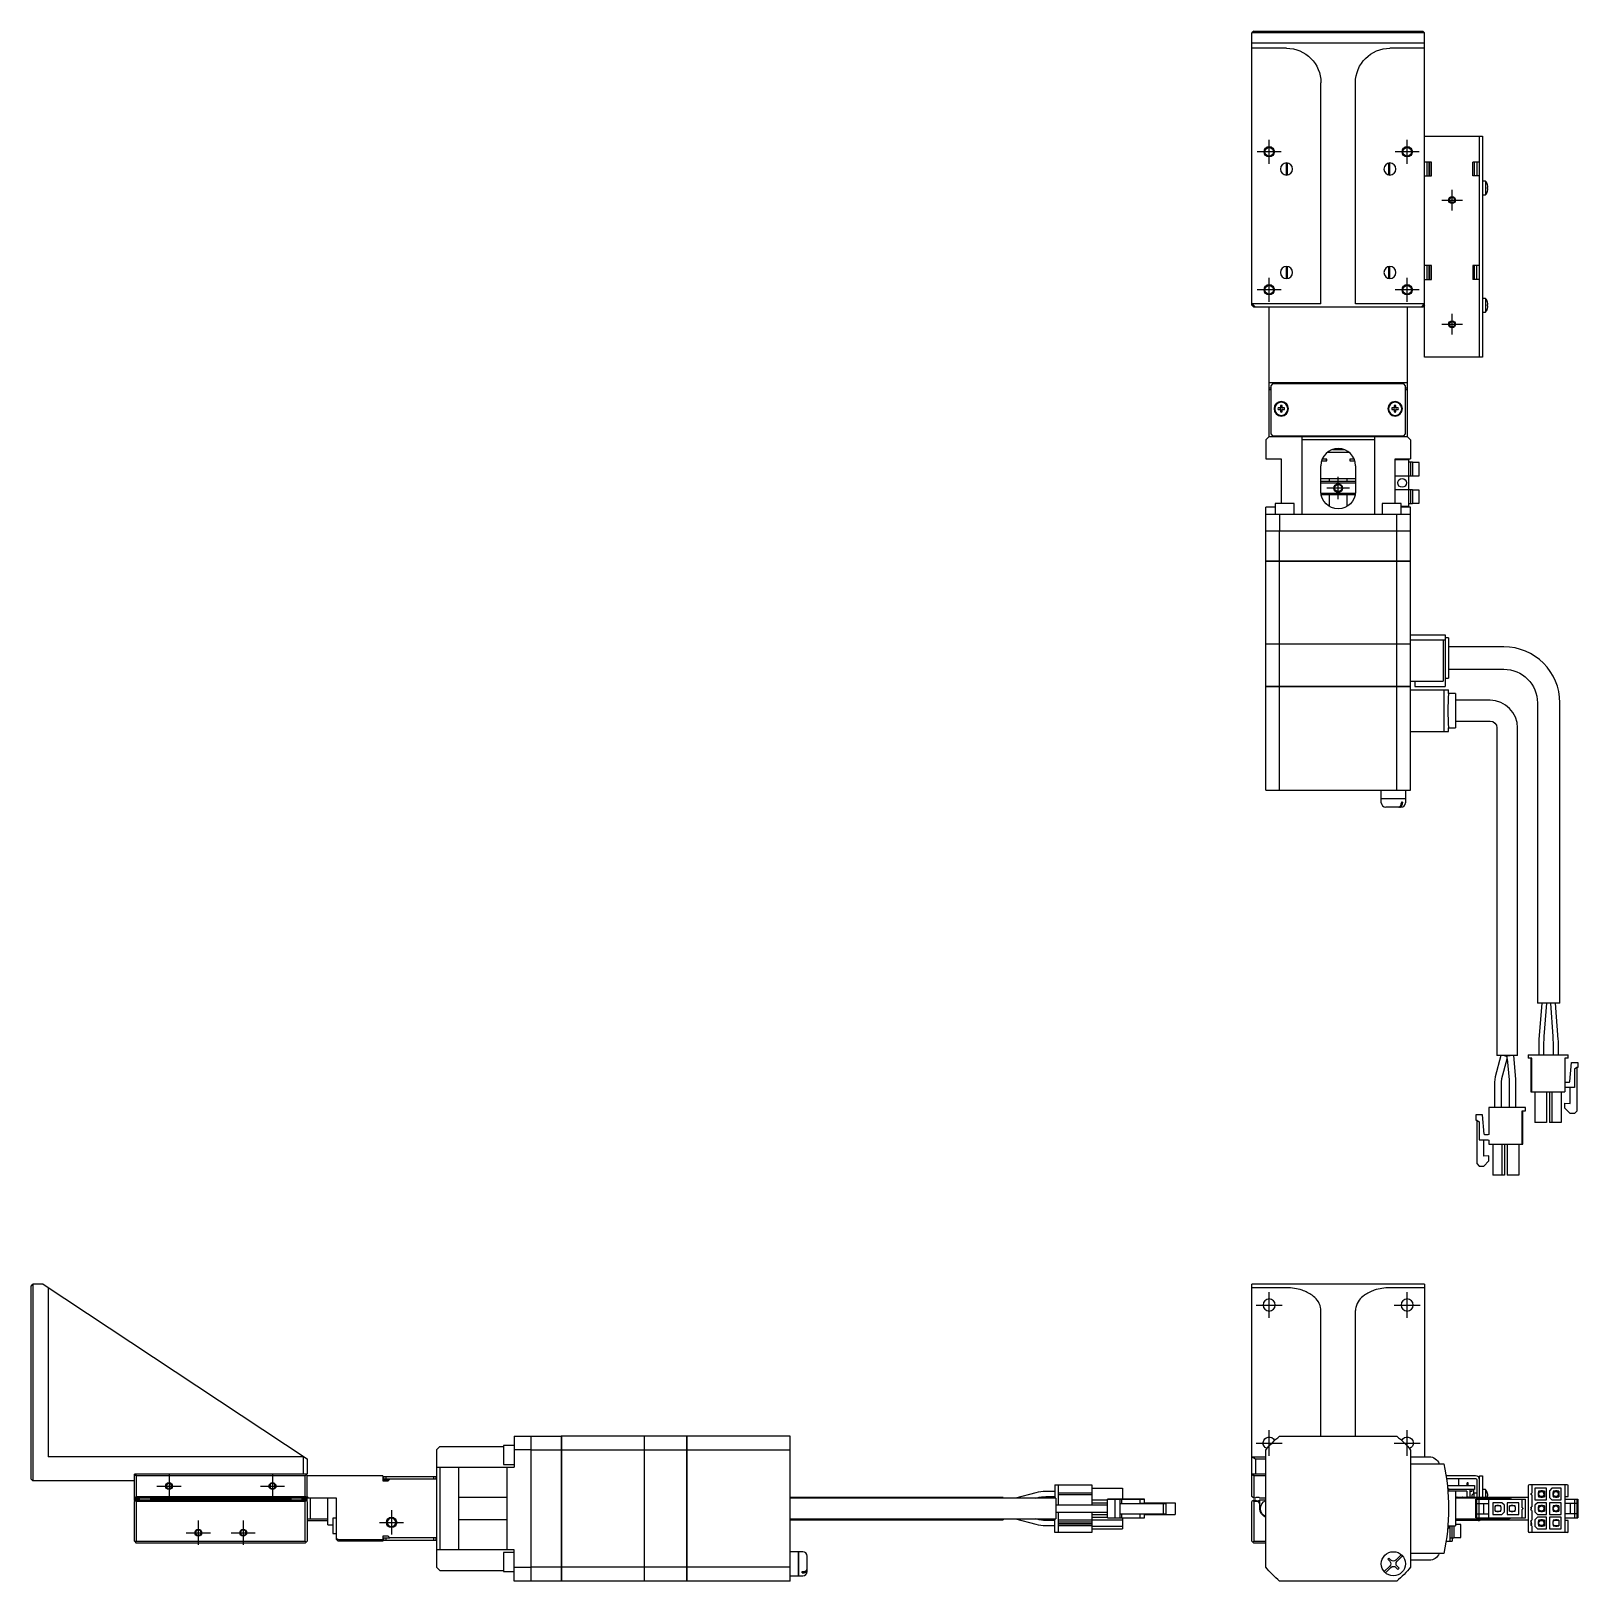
# Model space of a CAD drawing. Extents: x 0 to 898, y -8 to 821.
# Drawn here: x 0 to 448.4, y 371.3 to 820.6 of the extents above; entities that cross this region are included whole.
import ezdxf

# ---------------------------------------------------------------- set-up
doc = ezdxf.new("R2010")
doc.units = 0
doc.header["$LTSCALE"] = 0.5
doc.linetypes.add('CENTER', pattern=[50.8, 31.75, -6.35, 6.35, -6.35])
for name, color, linetype in [('MSM_CENTER', 1, 'CENTER'), ('MSM_CONTINUOUS', 7, 'CONTINUOUS'), ('MSM_NARROW', 5, 'CONTINUOUS')]:
    doc.layers.add(name, color=color, linetype=linetype)

msp = doc.modelspace()

# ---------------------------------------------------------------- linework, layer by layer
at = {"layer": 'MSM_CENTER'}
for p, q in [((358.89, 782.07), (358.89, 789.07)), ((398.89, 782.07), (398.89, 789.07)), ((362.39, 785.57), (355.39, 785.57)), ((402.39, 785.57), (395.39, 785.57)), ((411.89, 768.57), (411.89, 774.57)), ((408.89, 771.57), (414.89, 771.57)), ((358.89, 742.07), (358.89, 749.07)), ((398.89, 742.07), (398.89, 749.07)), ((362.39, 745.57), (355.39, 745.57)), ((402.39, 745.57), (395.39, 745.57)), ((411.89, 732.57), (411.89, 738.57)), ((408.89, 735.57), (414.89, 735.57)), ((382.14, 688.08), (375.64, 688.08)), ((378.89, 684.83), (378.89, 691.33)), ((358.89, 447.54), (358.89, 455.04)), ((398.89, 447.54), (398.89, 455.04)), ((355.14, 451.29), (362.64, 451.29)), ((395.14, 451.29), (402.64, 451.29)), ((358.89, 407.54), (358.89, 415.04)), ((398.89, 407.54), (398.89, 415.04)), ((355.14, 411.29), (362.64, 411.29)), ((395.14, 411.29), (402.64, 411.29)), ((40, 402.29), (40, 395.29)), ((70, 402.29), (70, 395.29)), ((36.5, 398.79), (43.5, 398.79)), ((66.5, 398.79), (73.5, 398.79)), ((104.5, 391.79), (104.5, 384.79)), ((48.5, 388.79), (48.5, 381.79)), ((61.5, 388.79), (61.5, 381.79)), ((101, 388.29), (108, 388.29)), ((45, 385.29), (52, 385.29)), ((58, 385.29), (65, 385.29))]:
    msp.add_line(p, q, dxfattribs=at)
at = {"layer": 'MSM_CONTINUOUS'}
for p, q in [((354.39, 820.57), (353.89, 820.07)), ((353.89, 741.07), (353.89, 820.07)), ((403.89, 820.07), (353.89, 820.07)), ((354.39, 820.57), (403.39, 820.57)), ((403.39, 820.57), (403.89, 820.07)), ((403.89, 726.07), (403.89, 820.07)), ((403.89, 817.07), (353.89, 817.07)), ((363.89, 815.57), (353.89, 815.57)), ((403.89, 815.57), (393.89, 815.57)), ((373.89, 741.53), (373.89, 805.57)), ((383.89, 741.53), (383.89, 805.57)), ((403.89, 790.07), (420.69, 790.07)), ((419.89, 726.07), (419.89, 790.07)), ((420.69, 790.07), (420.69, 726.07)), ((363.89, 778.82), (363.89, 782.32)), ((364.24, 778.86), (364.24, 782.29)), ((393.54, 778.86), (393.54, 782.29)), ((393.89, 778.82), (393.89, 782.32)), ((405.89, 782.57), (403.89, 782.57)), ((404.69, 778.57), (404.69, 782.57)), ((405.19, 782.57), (405.19, 778.57)), ((405.39, 782.57), (405.39, 778.57)), ((405.89, 778.57), (405.89, 782.57)), ((417.89, 778.57), (417.89, 782.57)), ((419.89, 782.57), (417.89, 782.57)), ((418.39, 778.57), (418.39, 782.57)), ((419.09, 782.57), (419.09, 778.57)), ((403.89, 778.57), (405.89, 778.57)), ((419.89, 778.57), (417.89, 778.57)), ((421.59, 777.07), (420.69, 777.07)), ((420.69, 773.07), (421.59, 773.07)), ((421.59, 777.07), (421.59, 773.07)), ((422.16, 775.96), (422.17, 775.96)), ((422.16, 775.25), (422.28, 775.25)), ((422.16, 774.89), (422.16, 775.25)), ((422.28, 774.89), (422.16, 774.89)), ((422.17, 774.19), (422.16, 774.19)), ((363.89, 748.82), (363.89, 752.32)), ((364.24, 748.86), (364.24, 752.29)), ((393.54, 748.86), (393.54, 752.29)), ((393.89, 748.82), (393.89, 752.32)), ((405.89, 752.57), (403.89, 752.57)), ((404.69, 748.57), (404.69, 752.57)), ((405.19, 752.57), (405.19, 748.57)), ((405.39, 752.57), (405.39, 748.57)), ((405.89, 748.57), (405.89, 752.57)), ((419.89, 752.57), (417.89, 752.57)), ((417.89, 752.57), (417.89, 748.57)), ((418.39, 748.57), (418.39, 752.57)), ((419.09, 748.57), (419.09, 752.57)), ((403.89, 748.57), (405.89, 748.57)), ((419.89, 748.57), (417.89, 748.57)), ((353.89, 741.57), (354.89, 740.57)), ((373.89, 741.53), (353.94, 741.53)), ((403.85, 741.53), (383.89, 741.53)), ((402.89, 740.57), (403.89, 741.57)), ((421.59, 743.07), (420.69, 743.07)), ((421.59, 743.07), (421.59, 739.07)), ((422.16, 741.96), (422.17, 741.96)), ((353.89, 741.07), (354.39, 740.57)), ((354.14, 740.82), (354.39, 741.07)), ((403.39, 740.57), (354.39, 740.57)), ((358.89, 703.07), (358.89, 740.57)), ((398.89, 740.57), (398.89, 703.07)), ((403.39, 741.07), (403.64, 740.82)), ((403.89, 741.07), (403.39, 740.57)), ((420.69, 739.07), (421.59, 739.07)), ((422.16, 741.25), (422.28, 741.25)), ((422.16, 740.89), (422.16, 741.25)), ((422.28, 740.89), (422.16, 740.89)), ((422.17, 740.19), (422.16, 740.19)), ((420.69, 726.07), (403.89, 726.07)), ((398.89, 718.57), (358.89, 718.57)), ((359.39, 717.07), (358.89, 717.07)), ((359.39, 716.57), (358.89, 716.57)), ((359.89, 718.27), (359.39, 717.77)), ((359.39, 717.77), (359.39, 703.77)), ((397.89, 718.27), (359.89, 718.27)), ((364.39, 718.27), (364.39, 718.57)), ((365.14, 718.57), (365.14, 718.27)), ((370.64, 718.27), (370.64, 718.57)), ((374.09, 718.57), (373.89, 718.37)), ((383.89, 718.37), (373.89, 718.37)), ((373.89, 718.37), (373.89, 718.27)), ((383.89, 718.37), (383.69, 718.57)), ((383.89, 718.27), (383.89, 718.37)), ((387.14, 718.57), (387.14, 718.27)), ((392.64, 718.27), (392.64, 718.57)), ((393.39, 718.57), (393.39, 718.27)), ((398.39, 717.77), (397.89, 718.27)), ((398.39, 703.77), (398.39, 717.77)), ((398.89, 717.07), (398.39, 717.07)), ((398.89, 716.57), (398.39, 716.57)), ((362.15, 711.31), (361.48, 711.31)), ((361.48, 710.83), (362.15, 710.83)), ((362.15, 711.99), (362.15, 711.31)), ((362.15, 710.83), (362.15, 710.16)), ((362.63, 711.31), (362.63, 711.99)), ((363.31, 711.31), (362.63, 711.31)), ((362.63, 710.83), (363.31, 710.83)), ((362.63, 710.16), (362.63, 710.83)), ((395.15, 711.31), (394.48, 711.31)), ((394.48, 710.83), (395.15, 710.83)), ((395.15, 711.99), (395.15, 711.31)), ((395.15, 710.83), (395.15, 710.16)), ((395.63, 711.31), (395.63, 711.99)), ((396.31, 711.31), (395.63, 711.31)), ((395.63, 710.16), (395.63, 710.83)), ((395.63, 710.83), (396.31, 710.83)), ((358.89, 703.07), (357.89, 702.07)), ((357.89, 702.07), (357.89, 696.57)), ((358.89, 703.07), (398.89, 703.07)), ((359.39, 703.77), (359.89, 703.27)), ((359.89, 703.27), (397.89, 703.27)), ((364.39, 703.27), (364.39, 703.07)), ((368.39, 703.07), (368.39, 680.57)), ((389.39, 702.07), (368.39, 702.07)), ((368.89, 703.27), (368.89, 703.07)), ((371.39, 703.27), (371.39, 703.07)), ((386.39, 703.07), (386.39, 703.27)), ((388.89, 703.07), (388.89, 703.27)), ((389.39, 703.07), (389.39, 680.57)), ((393.39, 703.07), (393.39, 703.27)), ((397.89, 703.27), (398.39, 703.77)), ((399.89, 702.07), (398.89, 703.07)), ((399.89, 702.07), (399.89, 696.57)), ((357.89, 696.57), (362.39, 696.57)), ((362.39, 696.57), (362.39, 683.57)), ((375.56, 696.47), (374.27, 696.47)), ((375.54, 695.97), (375.54, 696.47)), ((375.56, 695.97), (375.56, 696.47)), ((375.77, 698.47), (382.02, 698.47)), ((377.19, 699.27), (380.6, 699.27)), ((377.64, 699.27), (377.64, 699.42)), ((380.14, 699.42), (380.14, 699.27)), ((383.52, 696.47), (382.23, 696.47)), ((382.23, 696.47), (382.23, 695.97)), ((382.25, 696.47), (382.25, 695.97)), ((395.39, 696.57), (399.89, 696.57)), ((395.39, 683.57), (395.39, 696.57)), ((373.89, 687.07), (373.89, 694.57)), ((374.09, 695.97), (375.56, 695.97)), ((382.23, 695.97), (383.69, 695.97)), ((383.89, 694.57), (383.89, 687.07)), ((399.39, 696.27), (395.39, 696.27)), ((399.39, 682.87), (399.39, 696.27)), ((400.39, 695.57), (399.39, 695.57)), ((399.89, 695.57), (399.89, 691.57)), ((400.39, 695.57), (400.39, 691.57)), ((402.39, 695.47), (400.39, 695.47)), ((402.39, 691.67), (402.39, 695.47)), ((383.89, 690.77), (373.89, 690.77)), ((373.89, 690.07), (383.89, 690.07)), ((373.89, 689.57), (383.89, 689.57)), ((376.39, 690.07), (376.39, 690.77)), ((381.39, 690.77), (381.39, 690.07)), ((400.39, 691.57), (395.39, 691.57)), ((400.39, 687.57), (395.39, 687.57)), ((399.89, 687.57), (399.89, 683.57)), ((400.39, 691.67), (402.39, 691.67)), ((400.39, 687.57), (400.39, 683.57)), ((402.39, 687.47), (400.39, 687.47)), ((402.39, 683.67), (402.39, 687.47)), ((366.14, 683.57), (360.64, 683.57)), ((360.64, 683.57), (360.64, 680.57)), ((366.14, 680.57), (366.14, 683.57)), ((383.86, 686.47), (373.93, 686.47)), ((373.96, 686.27), (383.83, 686.27)), ((376.39, 682.74), (376.39, 686.27)), ((381.39, 686.27), (381.39, 682.74)), ((397.14, 683.57), (391.64, 683.57)), ((391.64, 683.57), (391.64, 680.57)), ((397.14, 680.57), (397.14, 683.57)), ((399.39, 683.57), (400.39, 683.57)), ((400.39, 683.67), (402.39, 683.67)), ((357.89, 666.87), (357.89, 682.57)), ((360.64, 682.57), (357.89, 682.57)), ((357.89, 680.57), (399.89, 680.57)), ((361.89, 680.57), (361.89, 675.57)), ((395.89, 675.57), (395.89, 680.57)), ((397.14, 682.87), (399.39, 682.87)), ((399.89, 682.57), (397.14, 682.57)), ((399.89, 666.87), (399.89, 682.57)), ((399.89, 675.57), (357.89, 675.57)), ((361.92, 666.87), (361.92, 675.57)), ((395.86, 666.87), (395.86, 675.57)), ((399.89, 666.87), (357.89, 666.87)), ((357.89, 642.87), (357.89, 666.82)), ((399.89, 666.82), (357.89, 666.82)), ((357.94, 666.82), (357.94, 666.87)), ((361.92, 642.87), (361.92, 666.82)), ((362.18, 666.82), (362.18, 666.87)), ((395.61, 666.82), (395.61, 666.87)), ((395.86, 642.87), (395.86, 666.82)), ((399.84, 666.82), (399.84, 666.87)), ((399.89, 630.57), (399.89, 666.82)), ((399.89, 642.87), (357.89, 642.87)), ((357.89, 630.57), (357.89, 642.82)), ((399.89, 642.82), (357.89, 642.82)), ((357.94, 642.82), (357.94, 642.87)), ((361.92, 630.57), (361.92, 642.82)), ((362.18, 642.82), (362.18, 642.87)), ((395.61, 642.82), (395.61, 642.87)), ((395.86, 630.57), (395.86, 642.82)), ((399.84, 642.82), (399.84, 642.87)), ((399.89, 645.57), (409.89, 645.57)), ((399.89, 644.07), (409.89, 644.07)), ((409.29, 644.07), (409.29, 632.07)), ((409.89, 645.57), (409.89, 630.57)), ((410.89, 644.64), (409.89, 644.64)), ((410.89, 644.64), (410.89, 633)), ((426.89, 642.07), (410.89, 642.07)), ((410.89, 635.57), (426.89, 635.57)), ((399.89, 630.57), (357.89, 630.57)), ((357.89, 600.57), (357.89, 630.52)), ((399.89, 630.52), (357.89, 630.52)), ((357.94, 630.52), (357.94, 630.57)), ((361.92, 600.57), (361.92, 630.52)), ((362.18, 630.52), (362.18, 630.57)), ((395.61, 630.52), (395.61, 630.57)), ((395.86, 600.57), (395.86, 630.52)), ((399.84, 630.52), (399.84, 630.57)), ((399.89, 632.07), (409.29, 632.07)), ((399.89, 600.57), (399.89, 630.52)), ((399.89, 629.57), (410.89, 629.57)), ((401.09, 632.07), (401.09, 630.57)), ((401.09, 630.57), (409.89, 630.57)), ((409.46, 629.57), (409.46, 617.57)), ((409.89, 633), (410.89, 633)), ((410.89, 628.57), (410.89, 629.57)), ((412.89, 628.57), (410.89, 628.57)), ((412.89, 628.57), (412.89, 618.57)), ((422.89, 626.57), (412.89, 626.57)), ((436.64, 625.82), (436.64, 538.82)), ((443.14, 538.82), (443.14, 625.82)), ((412.89, 620.57), (422.89, 620.57)), ((399.89, 617.57), (410.89, 617.57)), ((410.89, 617.57), (410.89, 618.57)), ((410.89, 618.57), (412.89, 618.57)), ((424.89, 618.57), (424.89, 523.57)), ((430.89, 523.57), (430.89, 618.57)), ((357.89, 600.57), (399.89, 600.57)), ((391.39, 598.07), (391.39, 600.57)), ((391.39, 598.07), (398.39, 598.07)), ((398.39, 598.02), (391.39, 598.02)), ((391.39, 596.87), (391.39, 598.02)), ((391.44, 598.02), (391.44, 598.07)), ((398.34, 598.07), (398.34, 598.02)), ((398.39, 600.57), (398.39, 598.07)), ((398.39, 598.02), (398.39, 596.87)), ((397.09, 595.57), (392.69, 595.57)), ((397.19, 597.07), (397.19, 596.87)), ((397.54, 597.07), (397.19, 597.07)), ((397.54, 597.07), (397.54, 596.87)), ((443.14, 538.82), (436.64, 538.82)), ((437.89, 538.82), (437.05, 528.28)), ((438.62, 529.09), (439.39, 538.77)), ((440.4, 538.77), (441.12, 529.09)), ((442.69, 528.25), (441.9, 538.82)), ((437.02, 527.43), (437.02, 523.82)), ((438.52, 526.45), (438.62, 529.09)), ((438.52, 523.82), (438.52, 526.45)), ((441.12, 529.09), (441.22, 526.46)), ((441.22, 526.46), (441.22, 523.82)), ((442.72, 523.82), (442.72, 527.45)), ((426.01, 523.57), (424.41, 517.45)), ((430.89, 523.57), (424.89, 523.57)), ((426.35, 516.94), (427.83, 522.63)), ((427.04, 523.57), (427.89, 523.35)), ((427.76, 523.39), (427.04, 523.57)), ((427.75, 523.48), (428.74, 523.57)), ((427.75, 523.48), (427.76, 523.39)), ((427.76, 523.39), (427.89, 523.35)), ((427.89, 523.35), (427.76, 523.39)), ((427.83, 522.63), (427.89, 523.35)), ((427.83, 522.63), (428.41, 516.57)), ((430.41, 516.77), (429.75, 523.57)), ((433.99, 523.82), (433.99, 522.82)), ((433.99, 523.82), (445.59, 523.82)), ((434.99, 522.82), (433.99, 522.82)), ((434.74, 522.82), (434.74, 513.12)), ((434.99, 513.12), (434.99, 522.82)), ((445.59, 522.82), (444.59, 522.82)), ((444.59, 522.82), (444.59, 513.12)), ((445.59, 522.82), (445.59, 523.82)), ((445.99, 516.06), (446.48, 521.62)), ((446.48, 521.62), (448.39, 521.62)), ((448.39, 521.62), (448.39, 520.12)), ((424.41, 517.45), (424.22, 515.93)), ((426.22, 515.93), (426.35, 516.94)), ((430.42, 516.48), (430.41, 516.77)), ((448.09, 520.12), (447.39, 519.62)), ((447.39, 519.62), (447.39, 514.37)), ((448.39, 520.12), (448.09, 520.12)), ((448.09, 520.12), (448.09, 507.52)), ((424.22, 515.93), (424.22, 508.57)), ((426.22, 508.57), (426.22, 515.93)), ((428.41, 516.57), (428.42, 516.48)), ((428.42, 516.48), (428.42, 508.57)), ((430.42, 508.57), (430.42, 516.48)), ((434.74, 513.12), (444.59, 513.12)), ((435.89, 513.12), (435.89, 504.22)), ((439.29, 513.12), (439.29, 504.22)), ((440.09, 513.12), (440.09, 504.22)), ((440.84, 513.12), (440.84, 504.22)), ((443.49, 513.12), (443.49, 504.22)), ((444.89, 515.87), (445.79, 515.87)), ((447.39, 514.37), (444.89, 514.37)), ((446.09, 509.69), (446.09, 514.37)), ((422.59, 508.57), (422.59, 500.92)), ((433.19, 508.57), (422.59, 508.57)), ((433.19, 507.57), (433.19, 508.57)), ((433.19, 507.57), (433.19, 508.57)), ((444.59, 509.82), (446.09, 509.69)), ((444.59, 508.32), (444.59, 509.82)), ((446.09, 506.82), (444.59, 508.32)), ((418.79, 506.37), (418.79, 504.87)), ((420.71, 506.37), (418.79, 506.37)), ((418.79, 504.87), (419.09, 504.87)), ((419.09, 504.87), (419.79, 504.37)), ((419.09, 504.87), (419.09, 492.27)), ((419.79, 504.37), (419.79, 499.12)), ((421.2, 500.81), (420.71, 506.37)), ((421.2, 500.81), (420.71, 506.37)), ((432.19, 497.87), (432.19, 507.57)), ((432.19, 507.57), (433.19, 507.57)), ((432.19, 497.87), (432.19, 507.57)), ((432.44, 497.87), (432.44, 507.57)), ((439.29, 504.22), (435.89, 504.22)), ((443.49, 504.22), (440.09, 504.22)), ((447.39, 506.82), (446.09, 506.82)), ((448.09, 507.52), (447.39, 506.82)), ((419.79, 499.12), (422.29, 499.12)), ((421.2, 500.81), (421.09, 501.96)), ((421.2, 500.81), (421.09, 501.96)), ((421.09, 501.96), (421.09, 501.96)), ((421.09, 494.44), (421.09, 499.12)), ((421.09, 494.44), (421.09, 499.12)), ((422.29, 500.62), (421.39, 500.62)), ((422.59, 498.82), (422.59, 497.87)), ((422.59, 494.57), (421.09, 494.44)), ((422.59, 497.87), (432.19, 497.87)), ((422.59, 493.07), (422.59, 494.57)), ((422.59, 493.07), (422.59, 494.57)), ((423.69, 497.87), (423.69, 488.97)), ((426.34, 497.87), (426.34, 488.97)), ((427.09, 497.87), (427.09, 488.97)), ((427.09, 497.87), (427.09, 488.97)), ((427.89, 497.87), (427.89, 488.97)), ((431.29, 497.87), (431.29, 488.97)), ((431.29, 497.87), (431.29, 488.97)), ((432.19, 497.87), (432.44, 497.87)), ((419.09, 492.27), (419.79, 491.57)), ((419.79, 491.57), (421.09, 491.57)), ((421.09, 491.57), (422.59, 493.07)), ((421.09, 491.57), (422.59, 493.07)), ((427.09, 488.97), (423.69, 488.97)), ((431.29, 488.97), (427.89, 488.97)), ((0, 456.79), (0.5, 457.29)), ((0, 400.79), (0, 456.79)), ((0.5, 457.29), (0.5, 400.29)), ((3.5, 457.29), (0.5, 457.29)), ((3.5, 457.29), (80, 406.66)), ((5, 456.3), (5, 407.29)), ((353.89, 395.79), (353.89, 457.29)), ((403.89, 457.29), (353.89, 457.29)), ((363.89, 456.3), (353.89, 456.3)), ((403.89, 456.3), (393.89, 456.3)), ((403.89, 457.29), (403.89, 407.29)), ((373.89, 413.29), (373.89, 449.68)), ((383.89, 413.29), (383.89, 449.68)), ((118.5, 410.29), (117.5, 409.29)), ((117.5, 409.29), (117.5, 375.29)), ((118.5, 410.29), (137, 410.29)), ((137, 410.54), (137, 405.04)), ((140, 410.54), (137, 410.54)), ((140, 413.29), (140, 404.29)), ((140, 413.29), (153.7, 413.29)), ((145, 409.29), (140, 409.29)), ((145, 371.29), (145, 413.29)), ((153.7, 409.26), (145, 409.26)), ((153.7, 413.29), (153.7, 371.29)), ((153.75, 413.24), (153.7, 413.24)), ((153.75, 409), (153.7, 409)), ((153.75, 413.29), (153.75, 371.29)), ((177.7, 413.29), (153.75, 413.29)), ((177.7, 409.26), (153.75, 409.26)), ((177.7, 413.29), (177.7, 371.29)), ((177.75, 413.24), (177.7, 413.24)), ((177.75, 409), (177.7, 409)), ((190, 413.29), (177.75, 413.29)), ((177.75, 413.29), (177.75, 371.29)), ((190, 409.26), (177.75, 409.26)), ((190, 413.29), (190, 371.29)), ((190.05, 413.24), (190, 413.24)), ((190.05, 409), (190, 409)), ((220, 413.29), (190.05, 413.29)), ((190.05, 413.29), (190.05, 371.29)), ((220, 409.26), (190.05, 409.26)), ((220, 371.29), (220, 413.29)), ((358.02, 409.42), (357.89, 409.29)), ((357.89, 375.32), (357.89, 409.26)), ((361.89, 413.29), (361.77, 413.16)), ((361.92, 413.29), (395.86, 413.29)), ((396.02, 413.16), (395.89, 413.29)), ((399.89, 409.29), (399.77, 409.42)), ((399.89, 409.26), (399.89, 375.32)), ((79.04, 407.29), (5, 407.29)), ((79, 402.29), (79, 407.29)), ((80, 406.66), (80, 402.29)), ((137, 405.04), (140, 405.04)), ((353.89, 407.29), (357.89, 407.29)), ((353.94, 407.29), (354.89, 406.66)), ((354.89, 406.66), (357.89, 406.66)), ((354.89, 406.66), (354.89, 402.29)), ((399.89, 407.29), (405.31, 407.29)), ((399.89, 405.29), (409.46, 405.29)), ((0.5, 400.29), (0, 400.79)), ((30, 400.29), (0.5, 400.29)), ((30, 394.59), (30, 402.29)), ((80, 402.29), (30, 402.29)), ((30.25, 402.04), (30, 401.79)), ((30.5, 402.29), (30.25, 402.04)), ((30.25, 402.04), (30.5, 401.79)), ((30.5, 401.79), (30.5, 395.79)), ((79.5, 401.79), (30.5, 401.79)), ((79.75, 402.04), (79.5, 402.29)), ((79.5, 401.79), (79.75, 402.04)), ((79.5, 395.79), (79.5, 401.79)), ((80, 401.79), (79.75, 402.04)), ((80, 394.59), (80, 401.79)), ((102, 401.79), (80, 401.79)), ((102, 401.79), (102, 400.29)), ((103.75, 400.54), (102, 400.54)), ((102, 400.29), (103.5, 400.29)), ((102.3, 400.79), (102.3, 401.59)), ((102.3, 401.59), (117.3, 401.59)), ((117.5, 400.79), (102.3, 400.79)), ((102.8, 401.59), (102.8, 400.79)), ((104, 400.79), (103.5, 400.29)), ((116.8, 400.79), (116.8, 401.59)), ((117.3, 401.59), (117.3, 400.79)), ((117.5, 404.29), (140, 404.29)), ((118.5, 404.29), (118.5, 380.29)), ((124, 380.29), (124, 404.29)), ((138, 380.29), (138, 404.29)), ((357.89, 402.29), (353.89, 402.29)), ((353.89, 401.79), (354.14, 402.04)), ((354.14, 402.04), (354.39, 402.29)), ((354.39, 401.79), (354.14, 402.04)), ((354.39, 401.79), (354.39, 395.29)), ((357.89, 401.79), (354.39, 401.79)), ((418.69, 401.79), (410.13, 401.79)), ((410.26, 400.99), (418.69, 400.99)), ((413.89, 398.99), (413.89, 400.99)), ((419.09, 400.59), (419.09, 395.54)), ((419.89, 401.79), (420.69, 401.79)), ((419.89, 395.54), (419.89, 401.79)), ((420.69, 401.79), (420.69, 395.54)), ((30.5, 395.79), (30, 395.29)), ((30.5, 395.79), (79.5, 395.79)), ((80, 395.29), (79.5, 395.79)), ((80.5, 395.29), (80, 395.79)), ((138, 395.5), (124, 395.5)), ((281.75, 395.54), (220, 395.54)), ((281.75, 395.54), (281.75, 395.29)), ((291.23, 396.86), (285.38, 395.29)), ((291.17, 395.29), (291.63, 395.41)), ((291.24, 396.86), (291.23, 396.86)), ((296.75, 397.24), (294.12, 397.24)), ((294.12, 395.74), (296.75, 395.74)), ((296.75, 399.19), (307.45, 399.19)), ((296.75, 399.19), (296.75, 395.29)), ((297.75, 399.19), (297.75, 393.29)), ((307.45, 396.74), (297.75, 396.74)), ((307.45, 396.24), (297.75, 396.24)), ((307.45, 399.19), (307.45, 393.29)), ((307.45, 398.19), (316.35, 398.19)), ((316.35, 398.19), (316.35, 394.99)), ((354.39, 395.29), (353.89, 395.79)), ((410.51, 398.99), (418.39, 398.99)), ((410.89, 398.11), (410.61, 398.11)), ((416.14, 397.29), (410.68, 397.29)), ((410.89, 398.11), (410.89, 397.29)), ((418.39, 397.79), (410.89, 397.79)), ((412.89, 397.29), (412.89, 387.29)), ((433.99, 395.54), (412.89, 395.54)), ((416.14, 397.29), (416.14, 395.64)), ((416.14, 395.64), (416.64, 395.64)), ((416.27, 398.99), (416.27, 399.79)), ((416.52, 399.79), (416.27, 399.79)), ((416.52, 398.99), (416.52, 399.79)), ((416.64, 395.64), (416.64, 395.54)), ((417.14, 395.54), (417.14, 397.79)), ((417.6, 397.24), (417.14, 397.24)), ((417.6, 397.79), (417.6, 397.24)), ((418.19, 396.79), (417.69, 396.29)), ((417.69, 395.54), (417.69, 396.29)), ((418.14, 397.79), (418.14, 396.74)), ((418.19, 396.79), (418.19, 395.54)), ((419.09, 396.79), (418.19, 396.79)), ((418.39, 398.99), (418.39, 397.79)), ((421.59, 397.79), (420.69, 397.79)), ((421.59, 397.79), (421.59, 395.54)), ((422.16, 396.68), (422.17, 396.68)), ((422.16, 395.97), (422.28, 395.97)), ((422.16, 395.61), (422.16, 395.97)), ((422.28, 395.61), (422.16, 395.61)), ((433.99, 398.89), (433.99, 385.69)), ((445.29, 399.19), (434.29, 399.19)), ((434.99, 399.19), (434.99, 396.74)), ((434.99, 396.24), (434.99, 392.82)), ((435.89, 398.19), (435.89, 394.79)), ((439.29, 398.19), (435.89, 398.19)), ((437.27, 397.24), (436.89, 396.87)), ((436.89, 396.87), (436.89, 396.12)), ((436.89, 396.12), (437.27, 395.74)), ((437.64, 397.29), (436.99, 397.29)), ((436.99, 397.29), (436.99, 396.97)), ((436.99, 396.02), (436.99, 395.69)), ((436.99, 395.69), (437.64, 395.69)), ((437.05, 396.28), (437.18, 395.83)), ((438.64, 397.24), (437.27, 397.24)), ((437.27, 395.74), (438.64, 395.74)), ((438.14, 397.39), (437.64, 397.39)), ((437.64, 397.39), (437.64, 397.24)), ((437.64, 395.74), (437.64, 395.59)), ((437.64, 395.59), (438.14, 395.59)), ((438.14, 397.39), (438.14, 397.24)), ((438.64, 397.29), (438.14, 397.29)), ((438.14, 395.59), (438.14, 395.74)), ((438.14, 395.69), (438.64, 395.69)), ((438.64, 396.18), (438.49, 396.7)), ((438.64, 397.29), (438.64, 395.69)), ((439.29, 394.79), (439.29, 398.19)), ((440.84, 398.19), (440.09, 397.44)), ((440.09, 397.44), (440.09, 395.54)), ((440.09, 395.54), (440.84, 394.79)), ((443.49, 398.19), (440.84, 398.19)), ((441.47, 397.24), (441.09, 396.87)), ((441.09, 396.87), (441.09, 396.12)), ((441.25, 396.69), (441.09, 396.15)), ((441.09, 396.12), (441.47, 395.74)), ((441.19, 397.29), (441.19, 396.97)), ((441.84, 397.29), (441.19, 397.29)), ((441.19, 396.02), (441.19, 395.69)), ((441.19, 395.69), (441.84, 395.69)), ((442.84, 397.24), (441.47, 397.24)), ((441.47, 395.74), (442.84, 395.74)), ((442.34, 397.39), (441.84, 397.39)), ((441.84, 397.39), (441.84, 397.24)), ((441.84, 395.74), (441.84, 395.59)), ((441.84, 395.59), (442.34, 395.59)), ((442.34, 397.39), (442.34, 397.24)), ((442.84, 397.29), (442.34, 397.29)), ((442.34, 395.59), (442.34, 395.74)), ((442.34, 395.69), (442.84, 395.69)), ((442.54, 395.74), (442.69, 396.29)), ((442.84, 397.29), (442.84, 395.69)), ((443.49, 394.79), (443.49, 398.19)), ((444.59, 399.19), (444.59, 385.39)), ((444.59, 395.79), (445.59, 395.79)), ((445.59, 395.79), (445.59, 398.89)), ((88.5, 395.29), (30, 395.29)), ((30, 395.09), (31.4, 395.09)), ((30.1, 394.49), (30, 394.59)), ((30.25, 394.54), (30, 394.29)), ((30, 382.79), (30, 394.29)), ((30.1, 394.39), (30.1, 394.59)), ((30.5, 394.79), (30.25, 394.54)), ((30.5, 394.29), (30.25, 394.54)), ((31.1, 394.89), (30.4, 394.89)), ((30.5, 394.79), (79.5, 394.79)), ((79.5, 394.29), (30.5, 394.29)), ((30.5, 394.29), (30.5, 382.79)), ((31.4, 394.79), (31.4, 395.09)), ((75.5, 394.91), (34.5, 394.91)), ((34.5, 394.79), (34.5, 394.91)), ((75.5, 394.79), (75.5, 394.91)), ((78.6, 394.79), (78.6, 395.09)), ((80, 395.09), (78.6, 395.09)), ((79.6, 394.89), (78.9, 394.89)), ((79.75, 394.54), (79.5, 394.79)), ((79.75, 394.54), (79.5, 394.29)), ((79.5, 382.79), (79.5, 394.29)), ((80, 394.29), (79.75, 394.54)), ((80, 394.59), (79.9, 394.49)), ((79.9, 394.59), (79.9, 394.39)), ((80, 394.29), (80, 382.79)), ((81, 389.29), (81, 395.29)), ((86, 387.54), (86, 395.29)), ((88.5, 383.29), (88.5, 395.29)), ((297, 395.29), (220, 395.29)), ((297, 395.29), (297, 389.29)), ((303.38, 393.29), (297, 393.29)), ((303.9, 393.29), (297, 393.29)), ((297, 391.29), (303.38, 391.29)), ((297.75, 391.29), (297.75, 385.39)), ((304.64, 393.29), (303.38, 393.29)), ((303.38, 391.29), (304.64, 391.29)), ((304.1, 393.29), (303.9, 393.29)), ((312, 393.29), (304.1, 393.29)), ((312, 393.29), (304.64, 393.29)), ((304.64, 391.29), (312, 391.29)), ((307.45, 394.79), (312, 394.79)), ((307.45, 393.99), (312, 393.99)), ((307.45, 391.29), (307.45, 385.39)), ((312, 394.99), (319.65, 394.99)), ((313, 394.99), (312, 394.99)), ((312, 389.59), (312, 394.99)), ((322.7, 394.99), (313, 394.99)), ((314.2, 394.99), (315.7, 394.99)), ((319.77, 394.99), (314.2, 394.99)), ((314.2, 389.59), (314.2, 394.99)), ((315.7, 394.99), (316.2, 394.99)), ((315.7, 389.59), (315.7, 394.99)), ((315.7, 393.79), (316.2, 393.79)), ((315.7, 393.79), (328.3, 393.79)), ((316.2, 394.99), (321.45, 394.99)), ((316.2, 393.79), (316.2, 394.99)), ((316.2, 393.79), (321.45, 393.79)), ((319.65, 394.99), (319.95, 394.99)), ((319.95, 394.99), (319.77, 394.99)), ((321.45, 394.99), (321.75, 394.99)), ((321.45, 393.79), (321.45, 394.99)), ((326.13, 393.79), (321.45, 393.79)), ((321.75, 393.79), (321.45, 393.79)), ((321.75, 394.99), (322.7, 394.99)), ((322.7, 393.79), (322.7, 394.99)), ((322.7, 393.99), (331.6, 393.99)), ((322.7, 393.99), (331.6, 393.99)), ((322.7, 393.99), (331.6, 393.99)), ((326, 393.79), (326.13, 393.79)), ((327.5, 393.79), (326, 393.79)), ((329, 393.79), (327.5, 393.79)), ((328.3, 390.79), (328.3, 393.79)), ((328.3, 393.79), (329, 393.79)), ((329, 390.79), (329, 393.79)), ((331.6, 393.99), (331.6, 390.59)), ((354.14, 394.54), (353.89, 394.29)), ((353.89, 382.79), (353.89, 394.29)), ((354.14, 394.54), (354.39, 394.79)), ((354.39, 394.29), (354.14, 394.54)), ((354.83, 395.29), (354.39, 395.29)), ((354.39, 394.79), (354.83, 394.79)), ((354.39, 394.29), (354.39, 382.79)), ((355.59, 394.29), (354.39, 394.29)), ((356.19, 394.71), (355.59, 394.29)), ((355.59, 394.29), (356.19, 393.69)), ((357.89, 395.29), (356.16, 395.29)), ((356.16, 394.79), (357.89, 394.79)), ((356.19, 392.29), (356.19, 394.79)), ((427.89, 395.29), (412.89, 395.29)), ((418.79, 389.59), (418.79, 394.99)), ((418.79, 394.99), (433.19, 394.99)), ((419.09, 389.59), (419.09, 394.99)), ((419.09, 393.79), (422.59, 393.79)), ((419.79, 389.59), (419.79, 394.99)), ((421.09, 390.79), (421.09, 393.79)), ((422.59, 389.59), (422.59, 394.99)), ((423.69, 393.99), (423.69, 390.59)), ((426.34, 393.99), (423.69, 393.99)), ((424.84, 393.09), (424.34, 393.09)), ((424.34, 391.49), (424.34, 393.09)), ((425.72, 393.04), (424.34, 393.04)), ((424.34, 391.54), (425.72, 391.54)), ((424.34, 391.49), (424.84, 391.49)), ((425.34, 393.19), (424.84, 393.19)), ((424.84, 393.04), (424.84, 393.19)), ((424.84, 391.54), (424.84, 391.39)), ((424.84, 391.39), (425.34, 391.39)), ((425.34, 393.04), (425.34, 393.19)), ((425.99, 393.09), (425.34, 393.09)), ((425.34, 391.39), (425.34, 391.54)), ((425.34, 391.49), (425.99, 391.49)), ((426.09, 392.67), (425.72, 393.04)), ((425.72, 391.54), (426.09, 391.92)), ((425.99, 392.77), (425.99, 393.09)), ((425.99, 391.49), (425.99, 391.82)), ((426.09, 391.92), (426.09, 392.67)), ((427.09, 393.24), (426.34, 393.99)), ((426.34, 390.59), (427.09, 391.34)), ((427.09, 391.34), (427.09, 393.24)), ((427.89, 393.99), (427.89, 390.59)), ((431.29, 393.99), (427.89, 393.99)), ((429.04, 393.09), (428.54, 393.09)), ((428.54, 391.49), (428.54, 393.09)), ((429.92, 393.04), (428.54, 393.04)), ((428.54, 391.54), (429.92, 391.54)), ((428.54, 391.49), (429.04, 391.49)), ((429.54, 393.19), (429.04, 393.19)), ((429.04, 393.04), (429.04, 393.19)), ((429.04, 391.54), (429.04, 391.39)), ((429.04, 391.39), (429.54, 391.39)), ((429.54, 393.04), (429.54, 393.19)), ((430.19, 393.09), (429.54, 393.09)), ((429.54, 391.39), (429.54, 391.54)), ((429.54, 391.49), (430.19, 391.49)), ((430.29, 392.67), (429.92, 393.04)), ((429.92, 391.54), (430.29, 391.92)), ((430.19, 392.77), (430.19, 393.09)), ((430.19, 391.49), (430.19, 391.82)), ((430.29, 391.92), (430.29, 392.67)), ((431.29, 390.59), (431.29, 393.99)), ((432.19, 392.54), (432.19, 394.99)), ((432.19, 389.59), (432.19, 392.04)), ((433.19, 389.59), (433.19, 394.99)), ((434.99, 392.32), (434.99, 392.27)), ((434.99, 391.77), (434.99, 388.89)), ((435.89, 394.79), (439.29, 394.79)), ((436.64, 393.99), (435.89, 393.24)), ((435.89, 393.24), (435.89, 391.34)), ((435.89, 391.34), (436.64, 390.59)), ((439.29, 393.99), (436.64, 393.99)), ((437.27, 393.04), (436.89, 392.67)), ((436.89, 392.67), (436.89, 391.92)), ((436.89, 391.92), (437.27, 391.54)), ((437.64, 393.09), (436.99, 393.09)), ((436.99, 393.09), (436.99, 392.77)), ((436.99, 391.82), (436.99, 391.49)), ((436.99, 391.49), (437.64, 391.49)), ((438.64, 393.04), (437.27, 393.04)), ((437.27, 391.54), (438.64, 391.54)), ((438.14, 393.19), (437.64, 393.19)), ((437.64, 393.19), (437.64, 393.04)), ((437.64, 391.54), (437.64, 391.39)), ((437.64, 391.39), (438.14, 391.39)), ((438.14, 393.19), (438.14, 393.04)), ((438.64, 393.09), (438.14, 393.09)), ((438.14, 391.39), (438.14, 391.54)), ((438.14, 391.49), (438.64, 391.49)), ((438.64, 393.04), (438.56, 393.04)), ((438.64, 391.54), (438.56, 391.54)), ((438.64, 393.09), (438.64, 391.49)), ((439.29, 390.59), (439.29, 393.99)), ((443.49, 393.99), (440.09, 393.99)), ((440.09, 393.99), (440.09, 390.59)), ((440.84, 394.79), (443.49, 394.79)), ((441.47, 393.04), (441.09, 392.67)), ((441.09, 392.67), (441.09, 391.92)), ((441.09, 391.92), (441.47, 391.54)), ((441.84, 393.09), (441.19, 393.09)), ((441.19, 393.09), (441.19, 392.77)), ((441.19, 391.82), (441.19, 391.49)), ((441.19, 391.49), (441.84, 391.49)), ((442.84, 393.04), (441.47, 393.04)), ((441.47, 391.54), (442.84, 391.54)), ((442.34, 393.19), (441.84, 393.19)), ((441.84, 393.19), (441.84, 393.04)), ((441.84, 391.54), (441.84, 391.39)), ((441.84, 391.39), (442.34, 391.39)), ((442.34, 393.19), (442.34, 393.04)), ((442.84, 393.09), (442.34, 393.09)), ((442.34, 391.39), (442.34, 391.54)), ((442.34, 391.49), (442.84, 391.49)), ((442.84, 393.09), (442.84, 391.49)), ((443.49, 390.59), (443.49, 393.99)), ((444.59, 394.99), (448.39, 394.99)), ((448.09, 393.79), (444.59, 393.79)), ((446.09, 393.79), (446.09, 390.79)), ((447.39, 394.99), (447.39, 389.59)), ((448.09, 394.99), (448.09, 389.59)), ((448.39, 394.99), (448.39, 389.59)), ((80, 389.29), (86, 389.29)), ((80, 388.79), (86, 388.79)), ((86, 387.54), (87.5, 387.54)), ((87.5, 389.54), (87.5, 385.04)), ((88.5, 389.54), (87.5, 389.54)), ((124, 389.08), (138, 389.08)), ((220, 389.29), (297, 389.29)), ((220, 389.04), (281.75, 389.04)), ((281.75, 389.29), (281.75, 389.04)), ((285.38, 389.29), (291.23, 387.72)), ((291.62, 389.17), (291.17, 389.29)), ((296.75, 388.84), (294.12, 388.84)), ((294.12, 387.34), (296.75, 387.34)), ((296.75, 385.39), (296.75, 389.29)), ((307.45, 388.89), (297.75, 388.89)), ((307.45, 388.39), (297.75, 388.39)), ((307.45, 388.34), (297.75, 388.34)), ((307.45, 387.84), (297.75, 387.84)), ((307.45, 387.79), (297.75, 387.79)), ((307.45, 387.29), (297.75, 387.29)), ((307.45, 390.59), (312, 390.59)), ((307.45, 389.79), (312, 389.79)), ((307.45, 389.04), (316.35, 389.04)), ((307.45, 387.14), (316.35, 387.14)), ((307.45, 386.39), (316.35, 386.39)), ((312, 389.59), (314.2, 389.59)), ((314.2, 389.59), (315.7, 389.59)), ((315.7, 390.79), (328.3, 390.79)), ((315.7, 389.59), (316.2, 389.59)), ((316.2, 389.59), (316.2, 390.79)), ((316.2, 389.59), (321.45, 389.59)), ((316.35, 389.59), (316.35, 386.39)), ((321.45, 389.59), (321.45, 390.79)), ((321.45, 389.59), (321.75, 389.59)), ((321.75, 389.59), (322.7, 389.59)), ((322.7, 389.59), (322.7, 390.79)), ((322.7, 390.59), (331.6, 390.59)), ((328.3, 390.79), (329, 390.79)), ((410.61, 386.47), (410.89, 386.47)), ((410.68, 387.29), (412.89, 387.29)), ((410.89, 387.29), (410.89, 386.47)), ((411.39, 382.79), (411.39, 387.29)), ((411.89, 383.79), (411.89, 387.29)), ((412.39, 387.29), (412.39, 383.79)), ((412.89, 389.29), (427.89, 389.29)), ((412.89, 389.04), (433.99, 389.04)), ((414.39, 387.69), (412.89, 387.69)), ((413.19, 388.79), (413.19, 389.04)), ((419.49, 388.79), (413.19, 388.79)), ((414.39, 383.89), (414.39, 387.69)), ((418.79, 389.59), (433.19, 389.59)), ((419.09, 390.79), (422.59, 390.79)), ((423.69, 390.59), (426.34, 390.59)), ((427.89, 390.59), (431.29, 390.59)), ((434.99, 388.39), (434.99, 388.34)), ((434.99, 387.84), (434.99, 387.79)), ((434.99, 387.29), (434.99, 385.39)), ((436.64, 389.79), (435.89, 389.04)), ((435.89, 389.04), (435.89, 387.14)), ((435.89, 387.14), (436.64, 386.39)), ((436.64, 390.59), (439.29, 390.59)), ((439.29, 389.79), (436.64, 389.79)), ((436.64, 386.39), (439.29, 386.39)), ((436.99, 388.57), (436.89, 388.47)), ((436.89, 388.47), (436.89, 387.72)), ((436.89, 387.72), (437.27, 387.34)), ((437.64, 388.89), (436.99, 388.89)), ((436.99, 388.89), (436.99, 388.57)), ((437.27, 388.84), (436.99, 388.57)), ((436.99, 387.62), (436.99, 387.29)), ((436.99, 387.29), (437.64, 387.29)), ((437.05, 388.3), (437.18, 388.76)), ((438.64, 388.84), (437.27, 388.84)), ((437.27, 387.34), (438.64, 387.34)), ((438.14, 388.99), (437.64, 388.99)), ((437.64, 388.99), (437.64, 388.84)), ((437.64, 387.34), (437.64, 387.19)), ((437.64, 387.19), (438.14, 387.19)), ((438.14, 388.99), (438.14, 388.84)), ((438.64, 388.89), (438.14, 388.89)), ((438.14, 387.19), (438.14, 387.34)), ((438.14, 387.29), (438.64, 387.29)), ((438.64, 388.4), (438.49, 387.88)), ((438.64, 388.89), (438.64, 387.29)), ((439.29, 386.39), (439.29, 389.79)), ((440.09, 390.59), (443.49, 390.59)), ((440.09, 389.79), (440.09, 386.39)), ((443.49, 389.79), (440.09, 389.79)), ((440.09, 386.39), (443.49, 386.39)), ((441.19, 388.57), (441.09, 388.47)), ((441.09, 388.47), (441.09, 387.72)), ((441.09, 387.72), (441.47, 387.34)), ((441.84, 388.89), (441.19, 388.89)), ((441.19, 388.89), (441.19, 388.57)), ((441.47, 388.84), (441.19, 388.57)), ((441.19, 387.62), (441.19, 387.29)), ((441.19, 387.29), (441.84, 387.29)), ((442.84, 388.84), (441.47, 388.84)), ((441.47, 387.34), (442.84, 387.34)), ((442.34, 388.99), (441.84, 388.99)), ((441.84, 388.99), (441.84, 388.84)), ((441.84, 387.34), (441.84, 387.19)), ((441.84, 387.19), (442.34, 387.19)), ((442.34, 388.99), (442.34, 388.84)), ((442.84, 388.89), (442.34, 388.89)), ((442.34, 387.19), (442.34, 387.34)), ((442.34, 387.29), (442.84, 387.29)), ((442.84, 388.89), (442.84, 387.29)), ((443.49, 386.39), (443.49, 389.79)), ((448.09, 390.79), (444.59, 390.79)), ((444.59, 389.59), (448.39, 389.59)), ((445.59, 388.79), (444.59, 388.79)), ((445.59, 385.69), (445.59, 388.79)), ((30, 382.79), (30.5, 382.29)), ((30.25, 382.54), (30.5, 382.79)), ((30.5, 382.79), (79.5, 382.79)), ((79.5, 382.29), (30.5, 382.29)), ((79.5, 382.79), (79.75, 382.54)), ((79.5, 382.29), (79.75, 382.54)), ((79.75, 382.54), (80, 382.79)), ((87.5, 385.04), (88.5, 385.04)), ((88.5, 383.6), (89.11, 383.29)), ((89, 382.79), (88.5, 383.29)), ((102, 382.79), (89, 382.79)), ((89.11, 383.29), (102, 383.29)), ((89.11, 383.29), (89.61, 382.79)), ((103.5, 384.29), (102, 384.29)), ((102, 384.29), (102, 382.79)), ((102.3, 382.99), (102.3, 383.79)), ((102.3, 383.79), (104, 383.79)), ((117.3, 382.99), (102.3, 382.99)), ((102.8, 383.79), (102.8, 382.99)), ((103.5, 384.29), (104, 383.79)), ((117.5, 383.79), (104, 383.79)), ((116.8, 382.99), (116.8, 383.79)), ((117.3, 383.79), (117.3, 382.99)), ((307.45, 385.39), (296.75, 385.39)), ((353.89, 382.79), (354.14, 382.54)), ((354.14, 382.54), (354.39, 382.79)), ((354.39, 382.29), (354.14, 382.54)), ((354.39, 382.79), (357.89, 382.79)), ((357.89, 382.29), (354.39, 382.29)), ((410.13, 382.79), (411.89, 382.79)), ((411.39, 383.79), (412.39, 383.79)), ((411.89, 383.79), (411.89, 382.79)), ((412.39, 383.89), (414.39, 383.89)), ((445.29, 385.39), (434.29, 385.39)), ((140, 380.29), (117.5, 380.29)), ((137, 379.54), (137, 374.04)), ((140, 379.54), (137, 379.54)), ((140, 371.29), (140, 380.29)), ((222.5, 379.79), (220, 379.79)), ((222.5, 372.79), (222.5, 379.79)), ((222.55, 379.74), (222.5, 379.74)), ((222.55, 372.79), (222.55, 379.79)), ((223.7, 379.79), (222.55, 379.79)), ((225, 374.09), (225, 378.49)), ((393.23, 377.6), (393.59, 377.95)), ((393.83, 377), (393.23, 377.6)), ((393.59, 377.95), (394.19, 377.35)), ((395.6, 377.35), (397.19, 378.94)), ((397.54, 378.58), (395.96, 377)), ((409.46, 379.29), (399.89, 379.29)), ((117.5, 375.29), (118.5, 374.29)), ((118.5, 374.29), (137, 374.29)), ((137, 374.04), (140, 374.04)), ((140, 375.29), (145, 375.29)), ((153.7, 375.32), (145, 375.32)), ((153.75, 375.58), (153.7, 375.58)), ((177.7, 375.32), (153.75, 375.32)), ((177.75, 375.58), (177.7, 375.58)), ((190, 375.32), (177.75, 375.32)), ((190.05, 375.58), (190, 375.58)), ((220, 375.32), (190.05, 375.32)), ((223.5, 374), (223.7, 374)), ((223.5, 373.64), (223.5, 374)), ((223.5, 373.64), (223.7, 373.64)), ((357.89, 375.29), (358.02, 375.16)), ((392.25, 374), (393.83, 375.58)), ((394.19, 375.23), (392.6, 373.64)), ((396.2, 374.63), (395.6, 375.23)), ((395.96, 375.58), (396.56, 374.98)), ((396.56, 374.98), (396.2, 374.63)), ((399.77, 375.16), (399.89, 375.29)), ((405.31, 377.29), (399.89, 377.29)), ((153.7, 371.29), (140, 371.29)), ((153.75, 371.34), (153.7, 371.34)), ((177.7, 371.29), (153.75, 371.29)), ((177.75, 371.34), (177.7, 371.34)), ((190, 371.29), (177.75, 371.29)), ((190.05, 371.34), (190, 371.34)), ((220, 371.29), (190.05, 371.29)), ((220, 372.79), (222.5, 372.79)), ((222.5, 372.84), (222.55, 372.84)), ((222.55, 372.79), (223.7, 372.79)), ((361.77, 371.42), (361.89, 371.29)), ((395.86, 371.29), (361.92, 371.29)), ((395.89, 371.29), (396.02, 371.42))]:
    msp.add_line(p, q, dxfattribs=at)
for centre, radius in [((358.89, 785.57), 1.23), ((398.89, 785.57), 1.23), ((411.89, 771.57), 0.783), ((358.89, 745.57), 1.23), ((398.89, 745.57), 1.23), ((411.89, 735.57), 0.783), ((378.89, 688.08), 1.01), ((397.39, 689.57), 1.25), ((437.77, 396.49), 0.75), ((441.97, 396.49), 0.75), ((437.77, 392.29), 0.75), ((441.97, 392.29), 0.75), ((437.77, 388.09), 0.75), ((394.89, 376.29), 3.5)]:
    msp.add_circle(centre, radius, dxfattribs=at)
at = {"layer": 'MSM_CONTINUOUS', "extrusion": (0, 0, -1)}
for centre, radius in [((-363.89, 780.57), 1.75), ((-393.89, 780.57), 1.75), ((-363.89, 750.57), 1.75), ((-393.89, 750.57), 1.75), ((-362.39, 711.07), 2.1), ((-362.39, 711.07), 1.9), ((-395.39, 711.07), 2.1), ((-395.39, 711.07), 1.9), ((-358.89, 451.29), 1.75), ((-398.89, 451.29), 1.75), ((-40, 398.79), 0.783), ((-70, 398.79), 0.783), ((-104.5, 388.29), 1.23), ((-48.5, 385.29), 0.783), ((-61.5, 385.29), 0.783)]:
    msp.add_circle(centre, radius, dxfattribs=at)
for centre, radius, start, end in [((-363.89, 805.57), 10, 90, 180), ((-393.89, 805.57), 10, 0, 90), ((-378.89, 687.07), 5, 180, 0), ((-426.89, 625.82), 9.75, 90, 180), ((-422.89, 618.57), 2, 90, 180), ((-421.39, 500.82), 0.2, 270, 355), ((-422.29, 500.92), 0.3, 180, 270), ((-422.29, 498.82), 0.3, 90, 180), ((-358.89, 411.29), 1.75, 291.1677, 154.8248), ((-378.89, 392.29), 27, 38.9424, 51.0576), ((-378.89, 392.29), 27, 128.9424, 141.0576), ((-398.89, 411.29), 1.75, 25.1752, 248.8323), ((-405.31, 404.29), 3, 90, 160.5288), ((-350.89, 392.29), 60, 167.4867, 192.5133), ((-418.69, 400.59), 0.4, 90, 180), ((-294.12, 386.09), 9.65, 75.0035, 90.008), ((-413.39, 395.39), 0.25, 36.8699, 143.1301), ((-414.89, 395.39), 0.25, 36.8699, 143.1301), ((-434.99, 396.49), 0.25, 270, 90), ((-358.99, 392.29), 2.8, 293.1324, 0), ((-358.99, 392.29), 2.6, 295.029, 64.971), ((-425.22, 392.29), 1, 28.9543, 48.5897), ((-425.22, 392.29), 1, 311.4089, 331.0443), ((-429.42, 392.29), 1, 28.9543, 48.5897), ((-429.42, 392.29), 1, 311.4089, 331.0443), ((-432.19, 392.29), 0.25, 89.9993, 269.9993), ((-434.99, 392.57), 0.25, 270, 90), ((-434.99, 392.02), 0.25, 270, 90), ((-294.12, 398.49), 9.65, 269.9899, 284.9986), ((-434.99, 388.64), 0.25, 270, 90), ((-434.99, 388.09), 0.25, 270, 90), ((-434.99, 387.54), 0.25, 270, 90), ((-405.31, 380.29), 3, 199.4712, 270), ((-378.89, 392.29), 27, 308.9424, 321.0576), ((-393.13, 376.29), 1, 135, 225), ((-394.89, 378.06), 1, 225, 315), ((-394.89, 374.52), 1, 45, 135), ((-396.66, 376.29), 1, 315, 45), ((-378.89, 392.29), 27, 218.9424, 231.0576)]:
    msp.add_arc(centre, radius, start, end, dxfattribs=at)
at = {"layer": 'MSM_CONTINUOUS'}
for centre, radius, start, end in [((419.09, 775.07), 3.2, 16.1225, 38.6822), ((419.09, 775.07), 3.2, 321.3178, 343.8775), ((419.09, 775.07), 3.19, 3.2297, 16.1067), ((419.09, 775.07), 3.19, 343.8933, 356.7703), ((419.09, 741.07), 3.2, 16.1225, 38.6822), ((419.09, 741.07), 3.19, 3.2297, 16.1067), ((419.09, 741.07), 3.2, 321.3178, 343.8775), ((419.09, 741.07), 3.19, 343.8933, 356.7703), ((362.39, 711.07), 0.95, 165.3667, 194.6333), ((362.39, 711.07), 0.365, 138.8496, 221.1504), ((362.39, 711.07), 0.95, 75.3667, 104.6333), ((362.39, 711.07), 0.365, 48.8496, 131.1504), ((362.39, 711.07), 0.365, 228.8496, 311.1504), ((362.39, 711.07), 0.95, 255.3667, 284.6333), ((362.39, 711.07), 0.365, 318.8496, 41.1504), ((362.39, 711.07), 0.95, 345.3667, 14.6333), ((395.39, 711.07), 0.95, 165.3667, 194.6333), ((395.39, 711.07), 0.365, 138.8496, 221.1504), ((395.39, 711.07), 0.95, 75.3667, 104.6333), ((395.39, 711.07), 0.365, 48.8496, 131.1504), ((395.39, 711.07), 0.365, 228.8496, 311.1504), ((395.39, 711.07), 0.95, 255.3667, 284.6333), ((395.39, 711.07), 0.365, 318.8496, 41.1504), ((395.39, 711.07), 0.95, 345.3667, 14.6333), ((378.89, 694.57), 5, 0, 180), ((426.89, 625.82), 16.25, 0, 90), ((470.68, 623.57), 60, 175.2198, 184.7802), ((422.89, 618.57), 8, 0, 90), ((392.69, 596.87), 1.3, 180, 270), ((396.22, 596.38), 0.809, 272.7073, 326.3874), ((396.54, 596.46), 0.891, 274.9633, 331.2514), ((395.58, 596.85), 1.61, 325.2137, 0.7416), ((397.09, 596.87), 1.3, 270, 0), ((395.88, 596.86), 1.66, 330.2769, 0.5545), ((439.3, 538.76), 0.0888, 3.5097, 46.9492), ((440.48, 538.77), 0.0818, 133.4072, 177.6736), ((447.77, 527.43), 10.75, 175.452, 180), ((431.97, 527.45), 10.75, 0, 4.2892), ((444.89, 516.17), 0.3, 180, 270), ((444.89, 514.07), 0.3, 90, 180), ((445.79, 516.07), 0.2, 270, 355), ((421.39, 500.82), 0.2, 185, 270), ((421.39, 500.82), 0.2, 185, 270), ((363.94, 441.96), 14.34, 71.7016, 90.198), ((365.11, 445.45), 10.65, 54.4623, 71.7681), ((367.26, 448.41), 7, 37.3251, 54.7053), ((390.53, 448.41), 7, 125.2947, 142.6749), ((392.68, 445.45), 10.65, 108.2319, 125.5377), ((393.84, 441.96), 14.34, 89.802, 108.2984), ((368.71, 449.45), 5.21, 12.8162, 37.8785), ((369.43, 449.67), 4.47, 0.0917, 12.1255), ((388.36, 449.67), 4.47, 167.8745, 179.9083), ((389.08, 449.45), 5.21, 142.1215, 167.1838), ((418.69, 400.59), 1.2, 0, 90), ((294.12, 386.09), 11.15, 89.9911, 105.0006), ((355.49, 394.54), 1, 48.5904, 131.4096), ((419.09, 395.79), 3.2, 16.1225, 38.6822), ((419.09, 395.79), 3.19, 3.2297, 16.1067), ((419.09, 395.79), 3.19, 355.5121, 356.7703), ((434.29, 398.89), 0.3, 90, 180), ((445.29, 398.89), 0.3, 0, 90), ((30.4, 394.59), 0.3, 90, 180), ((31.1, 394.59), 0.3, 41.8103, 90), ((78.9, 394.59), 0.3, 90, 138.1897), ((79.6, 394.59), 0.3, 0, 90), ((355.49, 395.54), 1, 228.5904, 311.4096), ((427.89, 392.29), 3, 64.1588, 115.8426), ((294.12, 398.5), 11.15, 255.0015, 270.0068), ((419.49, 389.99), 1.2, 270, 307.6585), ((427.89, 392.29), 3, 244.1588, 295.8426), ((434.29, 385.69), 0.3, 180, 270), ((445.29, 385.69), 0.3, 270, 0), ((223.7, 378.49), 1.3, 0, 90), ((223.72, 375.61), 1.61, 269.2584, 304.7863), ((223.7, 374.09), 1.3, 270, 0), ((223.72, 375.31), 1.66, 269.4455, 299.7231), ((224.11, 374.65), 0.891, 298.7486, 355.0367), ((224.19, 374.96), 0.809, 303.6126, 357.2927)]:
    msp.add_arc(centre, radius, start, end, dxfattribs=at)
at = {"layer": 'MSM_NARROW'}
for centre, radius in [((358.89, 785.57), 1.5), ((398.89, 785.57), 1.5), ((411.89, 771.57), 1), ((358.89, 745.57), 1.5), ((398.89, 745.57), 1.5), ((411.89, 735.57), 1), ((378.89, 688.08), 1.25), ((40, 398.79), 1), ((70, 398.79), 1), ((104.5, 388.29), 1.5), ((48.5, 385.29), 1), ((61.5, 385.29), 1)]:
    msp.add_circle(centre, radius, dxfattribs=at)

doc.saveas('drawing.dxf')
